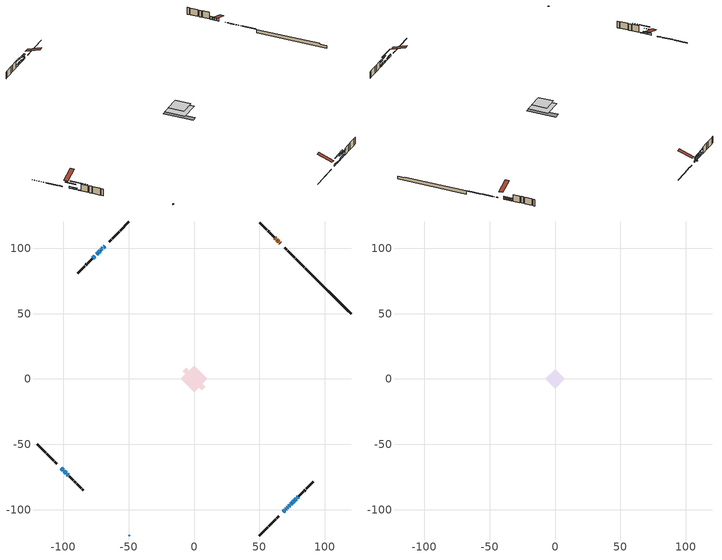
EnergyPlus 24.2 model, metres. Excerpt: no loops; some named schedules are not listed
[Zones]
conditioned space
 floor outside (Floor1 construction): -3.18,0 0,3.18 3.18,0 0,-3.18 z0.51
 floor adiabatic (AdiabaticFloorConstruction): -10.03,0 0,10.03 10.03,0 0,-10.03 z2.95
 floor foundation (Slab1 construction): -8.73,6.08 -6.08,8.73 8.73,-6.08 6.08,-8.73 z-1.85
 wall outside (RimJoist1 construction): 49.75,-120.1 56.43,-113.42 / -120.1,-49.75 -113.42,-56.43 / -49.75,120.1 -56.43,113.42 / 84.53,85.32 77.85,92 z0.51:0.81
 wall outside (RimJoist2 construction): 57.09,-112.76 62.52,-107.33 / -112.76,-57.09 -107.33,-62.52 / -57.09,112.76 -62.52,107.33 / 77.19,92.66 71.76,98.09 z0.51:0.81
 wall outside (RimJoist3 construction): 63.18,-106.67 64.9,-104.95 / -106.67,-63.18 -104.95,-64.9 / -63.18,106.67 -64.9,104.95 / 71.1,98.75 69.38,100.47 z0.51:0.81
 wall outside (AdiabaticWallConstruction 1): 66.11,103.74 65.46,104.39 / 64.81,105.04 64.23,105.62 / 63.57,106.28 63.18,106.67 / 62.53,107.32 61.95,107.89 z0.51:2.54
 wall outside (AdiabaticWallConstruction): -68.17,101.68 -68.6,101.25 / -69.25,100.6 -69.69,100.16 z0.51:1.43; -101.68,-68.17 -100.06,-69.78 z0.51:1.78; -70.34,99.51 -71.15,98.7 / -73.76,96.09 -74.57,95.28 / 68.17,-101.68 69.39,-100.46 z0.51:1.63; -71.81,98.04 -73.1,96.75 / -76,93.85 -77.3,92.55 / 75.29,-94.56 76.59,-93.26 / 77.24,-92.61 78.27,-91.58 z0.51:2.09; 70.04,-99.8 70.71,-99.14 / -99.41,-70.44 -97.79,-72.06 / 78.92,-90.93 79.59,-90.26 z0.51:1.48; 71.36,-98.48 71.76,-98.09 z0.51:1.22; -75.22,94.63 -75.35,94.5 / 74.08,-95.77 74.64,-95.21 z0.51:1.73; 72.42,-97.43 73.42,-96.43 / -97.14,-72.71 -96.13,-73.72 z0.51:0.82
 wall outside (Wall1 construction): 80.24,-89.6 83.51,-86.34 / -95.47,-74.38 -92.21,-77.64 / -77.95,91.9 -81.22,88.63 / 61.3,108.55 58.03,111.82 z0.51:5.39
 wall outside (Wall2 construction): 84.17,-85.68 85.29,-84.56 / -91.55,-78.3 -90.43,-79.42 / -81.87,87.97 -83,86.85 / 57.38,112.47 56.26,113.59 z0.51:5.39
 wall outside (Wall3 construction): 85.94,-83.91 89.59,-80.26 / -89.77,-80.08 -86.13,-83.72 / -83.65,86.2 -87.3,82.55 / 55.6,114.25 51.95,117.9 z0.51:5.39
 wall outside (Wall4 construction): 90.25,-79.6 91.14,-78.71 / -85.47,-84.38 -84.58,-85.27 / -87.95,81.89 -88.85,81 / 51.3,118.55 50.4,119.44 z0.51:5.39
 wall foundation (FoundationWall1 construction): 85.19,84.66,-1.85 85.19,84.66,0.51 116.61,53.24,0.51 116.61,53.24,0 120.1,49.75,0 120.1,49.75,-1.85
 window (WindowConstruction 12): -68.17,101.68 -68.6,101.25 z0.51:1.42
 window (WindowConstruction 4): -101.68,-68.17 -100.07,-69.78 z0.51:1.78
 window (WindowConstruction 15): -69.25,100.59 -69.69,100.16 z0.51:1.42
 window (WindowConstruction 5): -70.34,99.51 -71.15,98.7 z0.51:1.63
 window (WindowConstruction 6): -71.81,98.04 -73.1,96.75 z0.51:2.09
 window (WindowConstruction 7): -73.76,96.09 -74.57,95.28 z0.51:1.63
 window (WindowConstruction 8): 68.17,-101.68 69.39,-100.46 z0.51:1.63
 window (WindowConstruction 9): 70.05,-99.8 70.71,-99.14 z0.51:1.48
 window (WindowConstruction 10): 71.37,-98.48 71.76,-98.09 z0.51:1.22
 window (WindowConstruction 13): -75.22,94.63 -75.35,94.5 z0.51:1.73
 window (WindowConstruction 11): -99.41,-70.44 -97.79,-72.06 z0.51:1.48
 window (WindowConstruction 16): 72.42,-97.43 73.42,-96.43 z0.51:0.81
 window (WindowConstruction 17): -97.13,-72.71 -96.13,-73.72 z0.51:0.81
 window (WindowConstruction 14): 74.08,-95.77 74.64,-95.21 z0.51:1.73
 window (WindowConstruction): -76,93.85 -77.3,92.55 z0.51:2.09
 window (WindowConstruction 1): 75.29,-94.56 76.59,-93.26 z0.51:2.09
 window (WindowConstruction 2): 77.24,-92.61 78.27,-91.58 z0.51:2.09
 window (WindowConstruction 3): 78.92,-90.93 79.59,-90.26 z0.51:1.48
 door (Door): 66.11,103.74 65.46,104.39 z0.51:2.54
 door (Door 1): 64.81,105.04 64.23,105.62 z0.51:2.54
 door (Door 2): 63.57,106.28 63.18,106.67 z0.51:2.54
 door (Door 3): 62.53,107.32 61.95,107.89 z0.51:2.54
 ceiling adiabatic (AdiabaticFloorConstruction): 0,-10.03 10.03,0 0,10.03 -10.03,0 z2.95
 roof outside (AdiabaticRoofConstruction): -49.04,-120.1,5.39 -49.04,-119.43,5.61 -49.75,-119.43,5.61 -49.75,-120.1,5.39
 skylight (SkylightConstruction): -49.04,-120.1,5.39 -49.04,-119.43,5.61 -49.75,-119.43,5.61 -49.75,-120.1,5.39
attic - vented
 floor to conditioned space (Floor2 construction Reversed): -7.61,0 0,7.61 7.61,0 0,-7.61 z5.39
 roof outside (Roof1 construction): 67.51,-102.34,5.39 60.1,-94.93,8.88 58.15,-96.88,8.88 65.56,-104.29,5.39; -102.34,-67.51,5.39 -94.93,-60.1,8.88 -96.88,-58.15,8.88 -104.29,-65.56,5.39; -67.51,102.34,5.39 -60.1,94.93,8.88 -58.15,96.88,8.88 -65.56,104.29,5.39; 66.77,103.08,5.39 59.36,95.67,8.88 61.31,93.72,8.88 68.72,101.13,5.39
shading: -68.89,100.96 -67.88,101.97 -69.1,103.2 -70.11,102.18 z1.84; -98.2,-71.65 -103.55,-66.3 -103.84,-66.59 -98.49,-71.94 z4.42; -71.14,98.71 -67.8,102.05 -68.09,102.34 -71.43,99 z3.48; -73.02,96.83 -68.48,101.37 -68.77,101.66 -73.31,97.12 z4.27; -74.56,95.29 -70.35,99.5 -70.64,99.79 -74.85,95.58 z4.15; -74.71,95.14 -73.62,96.23 -73.91,96.52 -75,95.43 z1.83; 69.53,-100.32 68.02,-101.82 68.32,-102.12 69.82,-100.61 z1.83; 70.85,-99 69.9,-99.95 70.19,-100.24 71.14,-99.29 z1.68; 71.9,-97.95 71.22,-98.62 71.52,-98.92 72.19,-98.24 z1.42; -97.65,-72.2 -99.55,-70.3 -99.84,-70.59 -97.94,-72.49 z1.68; 77.23,-92.62 68.61,-101.24 68.9,-101.53 77.52,-92.91 z6.19; -92.33,-77.52 -100.94,-68.91 -101.23,-69.2 -92.62,-77.81 z6.19; -79.16,90.69 -74.14,95.71 -74.43,96 -79.45,90.98 z4.73; 78.45,-91.4 73.43,-96.42 73.72,-96.71 78.74,-91.69 z4.73; 80.13,-89.72 75.38,-94.47 75.67,-94.76 80.42,-90.01 z4.73; 81.45,-88.4 77.06,-92.79 77.35,-93.08 81.74,-88.69 z4.12
[Building]
Building 1: Terrain=Suburbs
[Site:Location]
Toronto City Centre_ON: Latitude {deg}=43.63; Longitude {deg}=-79.39; Time Zone {hr}=-5; Elevation {m}=77; Keep Site Location Information=Yes
[Site:GroundTemperature:Shallow]
5.01852, 3.26908, 3.12898, 3.95918, 7.29196, 10.6092, 13.4851, 15.3069, 15.4617, 13.9799, 11.1774, 7.9619
[Site:WaterMainsTemperature]
Calculation Method=Schedule; Temperature Schedule=mains temperature schedule
[Material] Roughness=Rough; Thermal Absorptance=0.9
Name | Thickness {m} | Conductivity {W/m-K} | Density {kg/m3} | Specific Heat {J/kg-K} | Solar Absorptance | Visible Absorptance
asphalt or fiberglass shingles | 0.00635 | 0.162714 | 1121.4 | 1465.45 | 0.4 | 0.4
asphalt or fiberglass shingles 1 | 0.00635 | 0.162714 | 1121.4 | 1465.45 | 0.7 | 0.7
ceiling loosefill ins | 0.169333 | 0.0480833 | 16.02 | 1046.75 | 0.7 | 0.7
ceiling stud and cavity | 0.1397 | 0.505323 | 65.682 | 1177.47 | 0.7 | 0.7
concrete 4.0 in. | 0.1016 | 1.803125 | 2242.8 | 837.4 | 0.7 | 0.7
concrete 8.0 in. | 0.2032 | 1.803125 | 2242.8 | 837.4 | 0.7 | 0.7
door material | 0.04445 | 0.053851 | 512.64 | 1214.23 | 0.7 | 0.7
door material 1 | 0.04445 | 0.20624 | 512.64 | 1214.23 | 0.7 | 0.7
exterior vertical ins | 0.0329875 | 0.029427 | 32.04 | 1214.23 | 0.7 | 0.7
floor covering | 0.0127 | 0.0433444 | 54.468 | 1339.84 | 0.6 | 0.6
floor rigid ins; rim joist rigid ins; wall rigid ins | 0.051816 | 0.029427 | 32.04 | 1214.23 | 0.7 | 0.7
floor rigid ins 1; roof rigid ins; wall rigid ins 1 | 0.512978 | 0.029427 | 32.04 | 1214.23 | 0.7 | 0.7
floor stud and cavity | 0.1397 | 0.0981661 | 92.3553 | 1139.71 | 0.7 | 0.7
floor stud and cavity 1 | 0.1397 | 1.75129 | 37.0049 | 1207.88 | 0.7 | 0.7
furniture material conditioned space 1 | 0.1524 | 0.115458 | 640.8 | 1214.23 | 0.6 | 0.6
gypsum board | 0.0127 | 0.160291 | 801 | 837.4 | 0.6 | 0.6
gypsum board 1 | 0.0127 | 0.160291 | 801 | 837.4 | 0.7 | 0.7
osb sheathing 0.5 in. | 0.0127 | 0.115458 | 512.64 | 1214.23 | 0.7 | 0.7
osb sheathing 0.75 in. | 0.01905 | 0.115458 | 512.64 | 1214.23 | 0.7 | 0.7
osb sheathing 2.0 in. | 0.0508 | 0.115458 | 512.64 | 1214.23 | 0.7 | 0.7
rim joist stud and cavity | 0.0508 | 0.035201 | 125.044 | 1163.47 | 0.6 | 0.6
rim joist stud and cavity 1 | 0.0508 | 0.308293 | 125.044 | 1163.47 | 0.6 | 0.6
rim joist stud and cavity 2 | 0.0508 | 0.0318229 | 125.044 | 1163.47 | 0.6 | 0.6
roof stud and cavity | 0.18415 | 1.78685 | 37.0049 | 1207.88 | 0.6 | 0.6
wall stud and cavity | 0.1397 | 0.160281 | 139.0536 | 1170.24 | 0.7 | 0.7
wall stud and cavity 1 | 0.1397 | 0.307522 | 139.0536 | 1170.24 | 0.7 | 0.7
wall stud and cavity 2 | 0.1397 | 0.161917 | 139.0536 | 1170.24 | 0.7 | 0.7
wall stud and cavity 3 | 0.1397 | 0.101586 | 139.0536 | 1170.24 | 0.7 | 0.7
wall stud and cavity 4 | 0.0889 | 0.380278 | 52.3479 | 1209.89 | 0.7 | 0.7
wall stud and cavity 5 | 0.0889 | 0.391764 | 83.0341 | 1211.67 | 0.7 | 0.7
wood siding | 0.0254 | 0.102417 | 544.68 | 1172.36 | 0.4 | 0.4
wood siding 1; wood siding 2; wood siding 3 | 0.0254 | 0.102417 | 544.68 | 1172.36 | 0.7 | 0.7
[WindowMaterial:SimpleGlazingSystem]
Name | U-Factor {W/m2-K} | Solar Heat Gain Coefficient
SkylightMaterial | 2.66318 | 0.5755
WindowMaterial | 2.26893 | 0.55
WindowMaterial 1 | 2.10143 | 0.64
WindowMaterial 10 | 2.95994 | 0.63
WindowMaterial 11 | 3.068959 | 0.31
WindowMaterial 2 | 2.33763 | 0.52
WindowMaterial 3 | 2.921331 | 0.66
WindowMaterial 4 | 2.17127 | 0.62
WindowMaterial 5 | 2.126411 | 0.63
WindowMaterial 6 | 2.52557 | 0.44
WindowMaterial 7 | 3.00026 | 0.54
WindowMaterial 8 | 2.97868 | 0.61
WindowMaterial 9 | 3.09678 | 0.48
[Construction]
AdiabaticFloorConstruction: floor stud and cavity 1, floor rigid ins 1, osb sheathing 0.75 in., floor covering
AdiabaticRoofConstruction: asphalt or fiberglass shingles 1, roof rigid ins, osb sheathing 0.75 in., roof stud and cavity
AdiabaticWallConstruction: wood siding 2, wall rigid ins 1, wall stud and cavity 4, gypsum board
AdiabaticWallConstruction 1: wood siding 3, wall rigid ins 1, wall stud and cavity 4, gypsum board
Door; Door 1; Door 2: door material
Door 3: door material 1
Floor1 construction: floor stud and cavity, floor rigid ins, osb sheathing 0.75 in., floor covering
Floor2 construction Reversed: gypsum board, ceiling stud and cavity, ceiling loosefill ins
FoundationWall1 construction: concrete 8.0 in., gypsum board 1
furniture construction conditioned space 1: furniture material conditioned space 1
PartitionWallConstruction: gypsum board, wall stud and cavity 5, gypsum board
RimJoist1 construction: wood siding 1, rim joist rigid ins, osb sheathing 2.0 in., rim joist stud and cavity
RimJoist2 construction: wood siding 1, rim joist rigid ins, osb sheathing 2.0 in., rim joist stud and cavity 1
RimJoist3 construction: wood siding 1, osb sheathing 2.0 in., rim joist stud and cavity 2
Roof1 construction: asphalt or fiberglass shingles
SkylightConstruction: SkylightMaterial
Slab1 construction: concrete 4.0 in.
Wall1 construction: wood siding, wall rigid ins, osb sheathing 0.5 in., wall stud and cavity, gypsum board
Wall2 construction: wood siding, wall rigid ins, osb sheathing 0.5 in., wall stud and cavity 1, gypsum board
Wall3 construction: wood siding, wall rigid ins, osb sheathing 0.5 in., wall stud and cavity 2, gypsum board
Wall4 construction: wood siding, osb sheathing 0.5 in., wall stud and cavity 3, gypsum board
WindowConstruction; WindowConstruction 1; WindowConstruction 6: WindowMaterial
WindowConstruction 10: WindowMaterial 6
WindowConstruction 11: WindowMaterial 7
WindowConstruction 12; WindowConstruction 15: WindowMaterial 8
WindowConstruction 13: WindowMaterial 9
WindowConstruction 14: WindowMaterial 10
WindowConstruction 16; WindowConstruction 17: WindowMaterial 11
WindowConstruction 2: WindowMaterial 1
WindowConstruction 3; WindowConstruction 9: WindowMaterial 2
WindowConstruction 4: WindowMaterial 3
WindowConstruction 5; WindowConstruction 7: WindowMaterial 4
WindowConstruction 8: WindowMaterial 5
[Zone] Multiplier=1; Part of Total Floor Area=Yes
Name | Volume {m3}
attic - vented | 66.0344
conditioned space | 739.1
[Space]
Name | Zone | Volume {m3}
attic - vented 1 | attic - vented | 66.0344
conditioned space 1 | conditioned space | 739.1
[ZoneInfiltration:EffectiveLeakageArea]
infil attic - vented 1: Zone or Space=attic - vented 1; Schedule=Always On Discrete; Effective Air Leakage Area {cm2}=4872.66; Stack Coefficient=0.000242899; Wind Coefficient=1.05301e-05
[ZoneMixing]
whole house fan mix: Zone or Space=attic - vented; Schedule=Always On Continuous; Design Flow Rate Calculation Method=Flow/Zone; Design Flow Rate {m3/s}=0; Source Zone or Space=conditioned space
[SurfaceProperty:ExposedFoundationPerimeter]
Slab1: Exposed Perimeter Calculation Method=TotalExposedPerimeter; Total Exposed Perimeter {m}=49.377
[InternalMass] Zone or ZoneList=conditioned space; Space or SpaceList=conditioned space 1
Name | Construction | Surface Area {m2}
furniture mass conditioned space 1 | furniture construction conditioned space 1 | 119.936
partition wall mass | PartitionWallConstruction | 299.84
[Lights]
interior lighting: Zone or ZoneList or Space or SpaceList=conditioned space 1; Schedule=interior lighting schedule; Design Level Calculation Method=LightingLevel; Lighting Level {W}=343.2; Return Air Fraction=0; Fraction Radiant=0.6; Fraction Visible=0.2; Fraction Replaceable=1
[People]
occupants: Zone or ZoneList or Space or SpaceList=conditioned space 1; Number of People Schedule=occupants schedule; Number of People Calculation Method=People; Number of People=3; Fraction Radiant=0.314171; Sensible Heat Fraction=0.56303; Activity Level Schedule=occupants activity schedule; Carbon Dioxide Generation Rate {m3/s-W}=0; Enable ASHRAE 55 Comfort Warnings=No; Mean Radiant Temperature Calculation Type=EnclosureAveraged
[ElectricEquipment] Zone or ZoneList or Space or SpaceList=conditioned space 1; Design Level Calculation Method=EquipmentLevel
Name | Schedule | Design Level {W} | Fraction Latent | Fraction Radiant | Fraction Lost
clothes dryer | clothes dryer schedule | 140.772 | 0.015 | 0.081 | 0.85
clothes washer | clothes washer schedule | 32.1985 | 0.03 | 0.162 | 0.7
cooking range | cooking range schedule | 215.147 | 0.08 | 0.432 | 0.2
dishwasher | dishwasher schedule | 66.8632 | 0.3 | 0.18 | 0.4
fridge | fridge schedule | 72.9452 | 0 | 0.6 | 0
mech vent bath fan 0 | mech vent bath fan 0 schedule | 50.2 | 0 | 0 | 1
mech vent bath fan 1 | mech vent bath fan 1 schedule | 50.2 | 0 | 0 | 1
mech vent house fan | mech vent house fan schedule | 0 | 0 | 0 | 1
mech vent house fan cfis | mech vent house fan cfis schedule | 0 | 0 | 0 | 0
mech vent range fan 0 | mech vent range fan 0 schedule | 57 | 0 | 0 | 1
misc plug loads | misc plug loads schedule | 494.7 | 0.045 | 0.513 | 0.1
whole house fan | Always On Discrete | 0 | 0 | 0 | 1
[OtherEquipment] Zone or ZoneList or Space or SpaceList=conditioned space 1; Design Level Calculation Method=EquipmentLevel
Name | Fuel Type | Schedule | Design Level {W} | Fraction Latent | Fraction Radiant | Fraction Lost
clothes dryer 1 | Electricity | clothes dryer schedule | 0 | 0.015 | 0.081 | 0.85
cooking range 1 | Electricity | cooking range schedule | 0 | 0.08 | 0.432 | 0.2
general water use latent | None | general water use schedule | 62.594 | 1 | 0 | 0
general water use sensible | None | general water use schedule | -61.6891 | 0 | 0.6 | 0
mech vent house fan latent load | None | Always On Discrete | 0 | 1 | 0 | 0
mech vent house fan sensible load | None | Always On Discrete | 0 | 0 | 0 | 0
water heater energy adjustment1 | NaturalGas | Always On Discrete | 0.01 | 0 | 0 | 1
[ZoneInfiltration:DesignFlowRate] Zone or ZoneList or Space or SpaceList=conditioned space 1; Schedule=Always On Discrete; Design Flow Rate Calculation Method=Flow/Zone; Design Flow Rate {m3/s}=0
infil flow; natural vent flow; whole house fan flow
[Foundation:Kiva]
Foundation Kiva 1: Initial Indoor Air Temperature {C}=18; Wall Height Above Grade {m}=0.509991; Wall Depth Below Slab {m}=0.2032; Custom Block Material Name 1=exterior vertical ins; Custom Block Depth 1 {m}=2.36001; Custom Block X Position 1 {m}=0.2159; Custom Block Z Position 1 {m}=0
[Foundation:Kiva:Settings]
Soil Conductivity {W/m-K}=0.849921; Soil Density {kg/m3}=1842.3; Soil Specific Heat {J/kg-K}=418.7; Ground Solar Absorptivity=0.9; Ground Thermal Absorptivity=0.9; Ground Surface Roughness {m}=0.03; Far-Field Width {m}=40; Deep-Ground Boundary Condition=ZeroFlux; Deep-Ground Depth {m}=40; Minimum Cell Dimension {m}=0.2; Maximum Cell Growth Coefficient=3; Simulation Timestep=Timestep
[Exterior:Lights]
exterior lighting: Schedule=exterior lighting schedule; Design Level {W}=75.6
[Schedule:Constant]
Name | Hourly Value
Always On Continuous; mech vent house fan schedule; mech vent house fan cfis schedule; Always On Discrete | 1
occupants activity schedule | 117.228
fridge schedule | 0
[Schedule:Week:Daily]
interior lighting schedule Week Rule - Jan1-Jan27: interior lighting schedule day, interior lighting schedule day, interior lighting schedule day, interior lighting schedule day, interior lighting schedule day, interior lighting schedule day, interior lighting schedule day, interior lighting schedule default day, interior lighting schedule default day, interior lighting schedule default day, interior lighting schedule default day, interior lighting schedule default day
interior lighting schedule Week Rule - Jan28-Feb3: interior lighting schedule day, interior lighting schedule day, interior lighting schedule day, interior lighting schedule day, interior lighting schedule day 1, interior lighting schedule day 1, interior lighting schedule day 1, interior lighting schedule default day, interior lighting schedule default day, interior lighting schedule default day, interior lighting schedule default day, interior lighting schedule default day
interior lighting schedule Week Rule - Feb4-Feb24: interior lighting schedule day 1, interior lighting schedule day 1, interior lighting schedule day 1, interior lighting schedule day 1, interior lighting schedule day 1, interior lighting schedule day 1, interior lighting schedule day 1, interior lighting schedule default day, interior lighting schedule default day, interior lighting schedule default day, interior lighting schedule default day, interior lighting schedule default day
interior lighting schedule Week Rule - Feb25-Mar3: interior lighting schedule day 1, interior lighting schedule day 1, interior lighting schedule day 1, interior lighting schedule day 1, interior lighting schedule day 2, interior lighting schedule day 2, interior lighting schedule day 2, interior lighting schedule default day, interior lighting schedule default day, interior lighting schedule default day, interior lighting schedule default day, interior lighting schedule default day
interior lighting schedule Week Rule - Mar4-Mar31: interior lighting schedule day 2, interior lighting schedule day 2, interior lighting schedule day 2, interior lighting schedule day 2, interior lighting schedule day 2, interior lighting schedule day 2, interior lighting schedule day 2, interior lighting schedule default day, interior lighting schedule default day, interior lighting schedule default day, interior lighting schedule default day, interior lighting schedule default day
interior lighting schedule Week Rule - Apr1-Apr28: interior lighting schedule day 3, interior lighting schedule day 3, interior lighting schedule day 3, interior lighting schedule day 3, interior lighting schedule day 3, interior lighting schedule day 3, interior lighting schedule day 3, interior lighting schedule default day, interior lighting schedule default day, interior lighting schedule default day, interior lighting schedule default day, interior lighting schedule default day
interior lighting schedule Week Rule - Apr29-May5: interior lighting schedule day 3, interior lighting schedule day 3, interior lighting schedule day 4, interior lighting schedule day 4, interior lighting schedule day 4, interior lighting schedule day 4, interior lighting schedule day 4, interior lighting schedule default day, interior lighting schedule default day, interior lighting schedule default day, interior lighting schedule default day, interior lighting schedule default day
interior lighting schedule Week Rule - May6-May26: interior lighting schedule day 4, interior lighting schedule day 4, interior lighting schedule day 4, interior lighting schedule day 4, interior lighting schedule day 4, interior lighting schedule day 4, interior lighting schedule day 4, interior lighting schedule default day, interior lighting schedule default day, interior lighting schedule default day, interior lighting schedule default day, interior lighting schedule default day
interior lighting schedule Week Rule - May27-Jun2: interior lighting schedule day 4, interior lighting schedule day 4, interior lighting schedule day 4, interior lighting schedule day 4, interior lighting schedule day 4, interior lighting schedule day 5, interior lighting schedule day 5, interior lighting schedule default day, interior lighting schedule default day, interior lighting schedule default day, interior lighting schedule default day, interior lighting schedule default day
interior lighting schedule Week Rule - Jun3-Jun30: interior lighting schedule day 5, interior lighting schedule day 5, interior lighting schedule day 5, interior lighting schedule day 5, interior lighting schedule day 5, interior lighting schedule day 5, interior lighting schedule day 5, interior lighting schedule default day, interior lighting schedule default day, interior lighting schedule default day, interior lighting schedule default day, interior lighting schedule default day
interior lighting schedule Week Rule - Jul1-Jul28: interior lighting schedule day 6, interior lighting schedule day 6, interior lighting schedule day 6, interior lighting schedule day 6, interior lighting schedule day 6, interior lighting schedule day 6, interior lighting schedule day 6, interior lighting schedule default day, interior lighting schedule default day, interior lighting schedule default day, interior lighting schedule default day, interior lighting schedule default day
interior lighting schedule Week Rule - Jul29-Aug4: interior lighting schedule day 6, interior lighting schedule day 6, interior lighting schedule day 6, interior lighting schedule day 7, interior lighting schedule day 7, interior lighting schedule day 7, interior lighting schedule day 7, interior lighting schedule default day, interior lighting schedule default day, interior lighting schedule default day, interior lighting schedule default day, interior lighting schedule default day
interior lighting schedule Week Rule - Aug5-Aug25: interior lighting schedule day 7, interior lighting schedule day 7, interior lighting schedule day 7, interior lighting schedule day 7, interior lighting schedule day 7, interior lighting schedule day 7, interior lighting schedule day 7, interior lighting schedule default day, interior lighting schedule default day, interior lighting schedule default day, interior lighting schedule default day, interior lighting schedule default day
interior lighting schedule Week Rule - Aug26-Sep1: interior lighting schedule day 7, interior lighting schedule day 7, interior lighting schedule day 7, interior lighting schedule day 7, interior lighting schedule day 7, interior lighting schedule day 7, interior lighting schedule day 8, interior lighting schedule default day, interior lighting schedule default day, interior lighting schedule default day, interior lighting schedule default day, interior lighting schedule default day
interior lighting schedule Week Rule - Sep2-Sep29: interior lighting schedule day 8, interior lighting schedule day 8, interior lighting schedule day 8, interior lighting schedule day 8, interior lighting schedule day 8, interior lighting schedule day 8, interior lighting schedule day 8, interior lighting schedule default day, interior lighting schedule default day, interior lighting schedule default day, interior lighting schedule default day, interior lighting schedule default day
interior lighting schedule Week Rule - Sep30-Oct6: interior lighting schedule day 8, interior lighting schedule day 9, interior lighting schedule day 9, interior lighting schedule day 9, interior lighting schedule day 9, interior lighting schedule day 9, interior lighting schedule day 9, interior lighting schedule default day, interior lighting schedule default day, interior lighting schedule default day, interior lighting schedule default day, interior lighting schedule default day
interior lighting schedule Week Rule - Oct7-Oct27: interior lighting schedule day 9, interior lighting schedule day 9, interior lighting schedule day 9, interior lighting schedule day 9, interior lighting schedule day 9, interior lighting schedule day 9, interior lighting schedule day 9, interior lighting schedule default day, interior lighting schedule default day, interior lighting schedule default day, interior lighting schedule default day, interior lighting schedule default day
interior lighting schedule Week Rule - Oct28-Nov3: interior lighting schedule day 9, interior lighting schedule day 9, interior lighting schedule day 9, interior lighting schedule day 9, interior lighting schedule day 10, interior lighting schedule day 10, interior lighting schedule day 10, interior lighting schedule default day, interior lighting schedule default day, interior lighting schedule default day, interior lighting schedule default day, interior lighting schedule default day
interior lighting schedule Week Rule - Nov4-Nov24: interior lighting schedule day 10, interior lighting schedule day 10, interior lighting schedule day 10, interior lighting schedule day 10, interior lighting schedule day 10, interior lighting schedule day 10, interior lighting schedule day 10, interior lighting schedule default day, interior lighting schedule default day, interior lighting schedule default day, interior lighting schedule default day, interior lighting schedule default day
interior lighting schedule Week Rule - Nov25-Dec1: interior lighting schedule day 10, interior lighting schedule day 10, interior lighting schedule day 10, interior lighting schedule day 10, interior lighting schedule day 10, interior lighting schedule day 10, interior lighting schedule day 11, interior lighting schedule default day, interior lighting schedule default day, interior lighting schedule default day, interior lighting schedule default day, interior lighting schedule default day
interior lighting schedule Week Rule - Dec2-Dec31: interior lighting schedule day 11, interior lighting schedule day 11, interior lighting schedule day 11, interior lighting schedule day 11, interior lighting schedule day 11, interior lighting schedule day 11, interior lighting schedule day 11, interior lighting schedule default day, interior lighting schedule default day, interior lighting schedule default day, interior lighting schedule default day, interior lighting schedule default day
occupants schedule Week Rule - Jan1-Dec31: occupants schedule day, occupants schedule day, occupants schedule day, occupants schedule day, occupants schedule day, occupants schedule day, occupants schedule day, occupants schedule default day, occupants schedule default day, occupants schedule default day, occupants schedule default day, occupants schedule default day
clothes dryer schedule Week Rule - Jan1-Dec31: clothes dryer schedule day, clothes dryer schedule day, clothes dryer schedule day, clothes dryer schedule day, clothes dryer schedule day, clothes dryer schedule day, clothes dryer schedule day, clothes dryer schedule default day, clothes dryer schedule default day, clothes dryer schedule default day, clothes dryer schedule default day, clothes dryer schedule default day
clothes washer schedule Week Rule - Jan1-Dec31: clothes washer schedule day, clothes washer schedule day, clothes washer schedule day, clothes washer schedule day, clothes washer schedule day, clothes washer schedule day, clothes washer schedule day, clothes washer schedule default day, clothes washer schedule default day, clothes washer schedule default day, clothes washer schedule default day, clothes washer schedule default day
cooking range schedule Week Rule - Jan1-Dec31: cooking range schedule day, cooking range schedule day, cooking range schedule day, cooking range schedule day, cooking range schedule day, cooking range schedule day, cooking range schedule day, cooking range schedule default day, cooking range schedule default day, cooking range schedule default day, cooking range schedule default day, cooking range schedule default day
dishwasher schedule Week Rule - Jan1-Dec31: dishwasher schedule day, dishwasher schedule day, dishwasher schedule day, dishwasher schedule day, dishwasher schedule day, dishwasher schedule day, dishwasher schedule day, dishwasher schedule default day, dishwasher schedule default day, dishwasher schedule default day, dishwasher schedule default day, dishwasher schedule default day
mech vent bath fan 0 schedule Week Rule - Jan1-Dec31: mech vent bath fan 0 schedule day, mech vent bath fan 0 schedule day, mech vent bath fan 0 schedule day, mech vent bath fan 0 schedule day, mech vent bath fan 0 schedule day, mech vent bath fan 0 schedule day, mech vent bath fan 0 schedule day, mech vent bath fan 0 schedule default day, mech vent bath fan 0 schedule default day, mech vent bath fan 0 schedule default day, mech vent bath fan 0 schedule default day, mech vent bath fan 0 schedule default day
mech vent bath fan 1 schedule Week Rule - Jan1-Dec31: mech vent bath fan 1 schedule day, mech vent bath fan 1 schedule day, mech vent bath fan 1 schedule day, mech vent bath fan 1 schedule day, mech vent bath fan 1 schedule day, mech vent bath fan 1 schedule day, mech vent bath fan 1 schedule day, mech vent bath fan 1 schedule default day, mech vent bath fan 1 schedule default day, mech vent bath fan 1 schedule default day, mech vent bath fan 1 schedule default day, mech vent bath fan 1 schedule default day
mech vent range fan 0 schedule Week Rule - Jan1-Dec31: mech vent range fan 0 schedule day, mech vent range fan 0 schedule day, mech vent range fan 0 schedule day, mech vent range fan 0 schedule day, mech vent range fan 0 schedule day, mech vent range fan 0 schedule day, mech vent range fan 0 schedule day, mech vent range fan 0 schedule default day, mech vent range fan 0 schedule default day, mech vent range fan 0 schedule default day, mech vent range fan 0 schedule default day, mech vent range fan 0 schedule default day
misc plug loads schedule Week Rule - Jan1-Dec31: misc plug loads schedule day, misc plug loads schedule day, misc plug loads schedule day, misc plug loads schedule day, misc plug loads schedule day, misc plug loads schedule day, misc plug loads schedule day, misc plug loads schedule default day, misc plug loads schedule default day, misc plug loads schedule default day, misc plug loads schedule default day, misc plug loads schedule default day
general water use schedule Week Rule - Jan1-Dec31: general water use schedule day, general water use schedule day, general water use schedule day, general water use schedule day, general water use schedule day, general water use schedule day, general water use schedule day, general water use schedule default day, general water use schedule default day, general water use schedule default day, general water use schedule default day, general water use schedule default day
exterior lighting schedule Week Rule - Jan1-Jan27: exterior lighting schedule day, exterior lighting schedule day, exterior lighting schedule day, exterior lighting schedule day, exterior lighting schedule day, exterior lighting schedule day, exterior lighting schedule day, exterior lighting schedule default day, exterior lighting schedule default day, exterior lighting schedule default day, exterior lighting schedule default day, exterior lighting schedule default day
exterior lighting schedule Week Rule - Jan28-Feb3: exterior lighting schedule day, exterior lighting schedule day, exterior lighting schedule day, exterior lighting schedule day, exterior lighting schedule day 1, exterior lighting schedule day 1, exterior lighting schedule day 1, exterior lighting schedule default day, exterior lighting schedule default day, exterior lighting schedule default day, exterior lighting schedule default day, exterior lighting schedule default day
exterior lighting schedule Week Rule - Feb4-Feb24: exterior lighting schedule day 1, exterior lighting schedule day 1, exterior lighting schedule day 1, exterior lighting schedule day 1, exterior lighting schedule day 1, exterior lighting schedule day 1, exterior lighting schedule day 1, exterior lighting schedule default day, exterior lighting schedule default day, exterior lighting schedule default day, exterior lighting schedule default day, exterior lighting schedule default day
exterior lighting schedule Week Rule - Feb25-Mar3: exterior lighting schedule day 1, exterior lighting schedule day 1, exterior lighting schedule day 1, exterior lighting schedule day 1, exterior lighting schedule day 2, exterior lighting schedule day 2, exterior lighting schedule day 2, exterior lighting schedule default day, exterior lighting schedule default day, exterior lighting schedule default day, exterior lighting schedule default day, exterior lighting schedule default day
exterior lighting schedule Week Rule - Mar4-Mar31: exterior lighting schedule day 2, exterior lighting schedule day 2, exterior lighting schedule day 2, exterior lighting schedule day 2, exterior lighting schedule day 2, exterior lighting schedule day 2, exterior lighting schedule day 2, exterior lighting schedule default day, exterior lighting schedule default day, exterior lighting schedule default day, exterior lighting schedule default day, exterior lighting schedule default day
exterior lighting schedule Week Rule - Apr1-Apr28: exterior lighting schedule day 3, exterior lighting schedule day 3, exterior lighting schedule day 3, exterior lighting schedule day 3, exterior lighting schedule day 3, exterior lighting schedule day 3, exterior lighting schedule day 3, exterior lighting schedule default day, exterior lighting schedule default day, exterior lighting schedule default day, exterior lighting schedule default day, exterior lighting schedule default day
[Schedule:Year]
interior lighting schedule: interior lighting schedule Week Rule - Jan1-Jan27, 1, 1, 1, 27, interior lighting schedule Week Rule - Jan28-Feb3, 1, 28, 2, 3, interior lighting schedule Week Rule - Feb4-Feb24, 2, 4, 2, 24, interior lighting schedule Week Rule - Feb25-Mar3, 2, 25, 3, 3, interior lighting schedule Week Rule - Mar4-Mar31, 3, 4, 3, 31, interior lighting schedule Week Rule - Apr1-Apr28, 4, 1, 4, 28, interior lighting schedule Week Rule - Apr29-May5, 4, 29, 5, 5, interior lighting schedule Week Rule - May6-May26, 5, 6, 5, 26, interior lighting schedule Week Rule - May27-Jun2, 5, 27, 6, 2, interior lighting schedule Week Rule - Jun3-Jun30, 6, 3, 6, 30, interior lighting schedule Week Rule - Jul1-Jul28, 7, 1, 7, 28, interior lighting schedule Week Rule - Jul29-Aug4, 7, 29, 8, 4, interior lighting schedule Week Rule - Aug5-Aug25, 8, 5, 8, 25, interior lighting schedule Week Rule - Aug26-Sep1, 8, 26, 9, 1, interior lighting schedule Week Rule - Sep2-Sep29, 9, 2, 9, 29, interior lighting schedule Week Rule - Sep30-Oct6, 9, 30, 10, 6, interior lighting schedule Week Rule - Oct7-Oct27, 10, 7, 10, 27, interior lighting schedule Week Rule - Oct28-Nov3, 10, 28, 11, 3, interior lighting schedule Week Rule - Nov4-Nov24, 11, 4, 11, 24, interior lighting schedule Week Rule - Nov25-Dec1, 11, 25, 12, 1, interior lighting schedule Week Rule - Dec2-Dec31, 12, 2, 12, 31
occupants schedule: occupants schedule Week Rule - Jan1-Dec31, 1, 1, 12, 31
clothes dryer schedule: clothes dryer schedule Week Rule - Jan1-Dec31, 1, 1, 12, 31
clothes washer schedule: clothes washer schedule Week Rule - Jan1-Dec31, 1, 1, 12, 31
cooking range schedule: cooking range schedule Week Rule - Jan1-Dec31, 1, 1, 12, 31
dishwasher schedule: dishwasher schedule Week Rule - Jan1-Dec31, 1, 1, 12, 31
mech vent bath fan 0 schedule: mech vent bath fan 0 schedule Week Rule - Jan1-Dec31, 1, 1, 12, 31
mech vent bath fan 1 schedule: mech vent bath fan 1 schedule Week Rule - Jan1-Dec31, 1, 1, 12, 31
mech vent range fan 0 schedule: mech vent range fan 0 schedule Week Rule - Jan1-Dec31, 1, 1, 12, 31
misc plug loads schedule: misc plug loads schedule Week Rule - Jan1-Dec31, 1, 1, 12, 31
general water use schedule: general water use schedule Week Rule - Jan1-Dec31, 1, 1, 12, 31
exterior lighting schedule: exterior lighting schedule Week Rule - Jan1-Jan27, 1, 1, 1, 27, exterior lighting schedule Week Rule - Jan28-Feb3, 1, 28, 2, 3, exterior lighting schedule Week Rule - Feb4-Feb24, 2, 4, 2, 24, exterior lighting schedule Week Rule - Feb25-Mar3, 2, 25, 3, 3, exterior lighting schedule Week Rule - Mar4-Mar31, 3, 4, 3, 31, exterior lighting schedule Week Rule - Apr1-Apr28, 4, 1, 4, 28, exterior lighting schedule Week Rule - Apr29-May5, 4, 29, 5, 5, exterior lighting schedule Week Rule - May6-May26, 5, 6, 5, 26, exterior lighting schedule Week Rule - May27-Jun2, 5, 27, 6, 2, exterior lighting schedule Week Rule - Jun3-Jun30, 6, 3, 6, 30, exterior lighting schedule Week Rule - Jul1-Jul28, 7, 1, 7, 28, exterior lighting schedule Week Rule - Jul29-Aug4, 7, 29, 8, 4, exterior lighting schedule Week Rule - Aug5-Aug25, 8, 5, 8, 25, exterior lighting schedule Week Rule - Aug26-Sep1, 8, 26, 9, 1, exterior lighting schedule Week Rule - Sep2-Sep29, 9, 2, 9, 29, exterior lighting schedule Week Rule - Sep30-Oct6, 9, 30, 10, 6, exterior lighting schedule Week Rule - Oct7-Oct27, 10, 7, 10, 27, exterior lighting schedule Week Rule - Oct28-Nov3, 10, 28, 11, 3, exterior lighting schedule Week Rule - Nov4-Nov24, 11, 4, 11, 24, exterior lighting schedule Week Rule - Nov25-Dec1, 11, 25, 12, 1, exterior lighting schedule Week Rule - Dec2-Dec31, 12, 2, 12, 31
[Schedule:Compact]
mains temperature schedule: Through: 01/01, For: AllDays, Until: 24:00, 8.80333, Through: 01/02, For: AllDays, Until: 24:00, 8.74333, Through: 01/03, For: AllDays, Until: 24:00, 8.68389, Through: 01/04, For: AllDays, Until: 24:00, 8.62611, Through: 01/05, For: AllDays, Until: 24:00, 8.56944, Through: 01/06, For: AllDays, Until: 24:00, 8.51389, Through: 01/07, For: AllDays, Until: 24:00, 8.45944, Through: 01/08, For: AllDays, Until: 24:00, 8.40611, Through: 01/09, For: AllDays, Until: 24:00, 8.35389, Through: 01/10, For: AllDays, Until: 24:00, 8.30278, Through: 01/11, For: AllDays, Until: 24:00, 8.25333, Through: 01/12, For: AllDays, Until: 24:00, 8.205, Through: 01/13, For: AllDays, Until: 24:00, 8.15778, Through: 01/14, For: AllDays, Until: 24:00, 8.11222, Through: 01/15, For: AllDays, Until: 24:00, 8.06778, Through: 01/16, For: AllDays, Until: 24:00, 8.02444, Through: 01/17, For: AllDays, Until: 24:00, 7.98222, Through: 01/18, For: AllDays, Until: 24:00, 7.94167, Through: 01/19, For: AllDays, Until: 24:00, 7.90222, Through: 01/20, For: AllDays, Until: 24:00, 7.86444, Through: 01/21, For: AllDays, Until: 24:00, 7.82778, Through: 01/22, For: AllDays, Until: 24:00, 7.79278, Through: 01/23, For: AllDays, Until: 24:00, 7.75889, Through: 01/24, For: AllDays, Until: 24:00, 7.72667, Through: 01/25, For: AllDays, Until: 24:00, 7.69556, Through: 01/26, For: AllDays, Until: 24:00, 7.66611, Through: 01/27, For: AllDays, Until: 24:00, 7.63778, Through: 01/28, For: AllDays, Until: 24:00, 7.61111, Through: 01/29, For: AllDays, Until: 24:00, 7.58556, Through: 01/30, For: AllDays, Until: 24:00, 7.56167, Through: 01/31, For: AllDays, Until: 24:00, 7.53944, Through: 02/01, For: AllDays, Until: 24:00, 7.51833, Through: 02/02, For: AllDays, Until: 24:00, 7.49889, Through: 02/03, For: AllDays, Until: 24:00, 7.48111, Through: 02/04, For: AllDays, Until: 24:00, 7.46444, Through: 02/05, For: AllDays, Until: 24:00, 7.44944, Through: 02/06, For: AllDays, Until: 24:00, 7.43556, Through: 02/07, For: AllDays, Until: 24:00, 7.42333, Through: 02/08, For: AllDays, Until: 24:00, 7.41278, Through: 02/09, For: AllDays, Until: 24:00, 7.40389, Through: 02/10, For: AllDays, Until: 24:00, 7.39611, Through: 02/11, For: AllDays, Until: 24:00, 7.39, Through: 02/12, For: AllDays, Until: 24:00, 7.38556, Through: 02/13, For: AllDays, Until: 24:00, 7.38222, Through: 02/14, For: AllDays, Until: 24:00, 7.38056, Through: 02/15, For: AllDays, Until: 24:00, 7.38056, Through: 02/16, For: AllDays, Until: 24:00, 7.38222, Through: 02/17, For: AllDays, Until: 24:00, 7.385, Through: 02/18, For: AllDays, Until: 24:00, 7.38944, Through: 02/19, For: AllDays, Until: 24:00, 7.395, Through: 02/20, For: AllDays, Until: 24:00, 7.40278, Through: 02/21, For: AllDays, Until: 24:00, 7.41167, Through: 02/22, For: AllDays, Until: 24:00, 7.42222, Through: 02/23, For: AllDays, Until: 24:00, 7.43389, Through: 02/24, For: AllDays, Until: 24:00, 7.44722, Through: 02/25, For: AllDays, Until: 24:00, 7.46222, Through: 02/26, For: AllDays, Until: 24:00, 7.47833, Through: 02/27, For: AllDays, Until: 24:00, 7.49611, Through: 02/28, For: AllDays, Until: 24:00, 7.51556, Through: 03/01, For: AllDays, Until: 24:00, 7.53667, Through: 03/02, For: AllDays, Until: 24:00, 7.55889, Through: 03/03, For: AllDays, Until: 24:00, 7.58222, Through: 03/04, For: AllDays, Until: 24:00, 7.60722, Through: 03/05, For: AllDays, Until: 24:00, 7.63389, Through: 03/06, For: AllDays, Until: 24:00, 7.66222, Through: 03/07, For: AllDays, Until: 24:00, 7.69111, Through: 03/08, For: AllDays, Until: 24:00, 7.72222, Through: 03/09, For: AllDays, Until: 24:00, 7.75444, Through: 03/10, For: AllDays, Until: 24:00, 7.78778, Through: 03/11, For: AllDays, Until: 24:00, 7.82278, Through: 03/12, For: AllDays, Until: 24:00, 7.85944, Through: 03/13, For: AllDays, Until: 24:00, 7.89722, Through: 03/14, For: AllDays, Until: 24:00, 7.93611, Through: 03/15, For: AllDays, Until: 24:00, 7.97667, Through: 03/16, For: AllDays, Until: 24:00, 8.01833, Through: 03/17, For: AllDays, Until: 24:00, 8.06167, Through: 03/18, For: AllDays, Until: 24:00, 8.10611, Through: 03/19, For: AllDays, Until: 24:00, 8.15167, Through: 03/20, For: AllDays, Until: 24:00, 8.19833, Through: 03/21, For: AllDays, Until: 24:00, 8.24667, Through: 03/22, For: AllDays, Until: 24:00, 8.29611, Through: 03/23, For: AllDays, Until: 24:00, 8.34667, Through: 03/24, For: AllDays, Until: 24:00, 8.39889, Through: 03/25, For: AllDays, Until: 24:00, 8.45167, Through: 03/26, For: AllDays, Until: 24:00, 8.50611, Through: 03/27, For: AllDays, Until: 24:00, 8.56167, Through: 03/28, For: AllDays, Until: 24:00, 8.61833, Through: 03/29, For: AllDays, Until: 24:00, 8.67611, Through: 03/30, For: AllDays, Until: 24:00, 8.735, Through: 03/31, For: AllDays, Until: 24:00, 8.795, Through: 04/01, For: AllDays, Until: 24:00, 8.85611, Through: 04/02, For: AllDays, Until: 24:00, 8.91833, Through: 04/03, For: AllDays, Until: 24:00, 8.98167, Through: 04/04, For: AllDays, Until: 24:00, 9.04556, Through: 04/05, For: AllDays, Until: 24:00, 9.11111, Through: 04/06, For: AllDays, Until: 24:00, 9.17722, Through: 04/07, For: AllDays, Until: 24:00, 9.24444, Through: 04/08, For: AllDays, Until: 24:00, 9.31222, Through: 04/09, For: AllDays, Until: 24:00, 9.38167, Through: 04/10, For: AllDays, Until: 24:00, 9.45167, Through: 04/11, For: AllDays, Until: 24:00, 9.52222, Through: 04/12, For: AllDays, Until: 24:00, 9.59444, Through: 04/13, For: AllDays, Until: 24:00, 9.66667, Through: 04/14, For: AllDays, Until: 24:00, 9.74, Through: 04/15, For: AllDays, Until: 24:00, 9.81444, Through: 04/16, For: AllDays, Until: 24:00, 9.88944, Through: 04/17, For: AllDays, Until: 24:00, 9.96556, Through: 04/18, For: AllDays, Until: 24:00, 10.0417, Through: 04/19, For: AllDays, Until: 24:00, 10.1189, Through: 04/20, For: AllDays, Until: 24:00, 10.1972, Through: 04/21, For: AllDays, Until: 24:00, 10.2756, Through: 04/22, For: AllDays, Until: 24:00, 10.355, Through: 04/23, For: AllDays, Until: 24:00, 10.435, Through: 04/24, For: AllDays, Until: 24:00, 10.515, Through: 04/25, For: AllDays, Until: 24:00, 10.5961, Through: 04/26, For: AllDays, Until: 24:00, 10.6778, Through: 04/27, For: AllDays, Until: 24:00, 10.76, Through: 04/28, For: AllDays, Until: 24:00, 10.8428, Through: 04/29, For: AllDays, Until: 24:00, 10.9261, Through: 04/30, For: AllDays, Until: 24:00, 11.0094, Through: 05/01, For: AllDays, Until: 24:00, 11.0933, Through: 05/02, For: AllDays, Until: 24:00, 11.1778, Through: 05/03, For: AllDays, Until: 24:00, 11.2628, Through: 05/04, For: AllDays, Until: 24:00, 11.3478, Through: 05/05, For: AllDays, Until: 24:00, 11.4333, Through: 05/06, For: AllDays, Until: 24:00, 11.5189, Through: 05/07, For: AllDays, Until: 24:00, 11.605, Through: 05/08, For: AllDays, Until: 24:00, 11.6917, Through: 05/09, For: AllDays, Until: 24:00, 11.7778, Through: 05/10, For: AllDays, Until: 24:00, 11.865, Through: 05/11, For: AllDays, Until: 24:00, 11.9517, Through: 05/12, For: AllDays, Until: 24:00, 12.0389, Through: 05/13, For: AllDays, Until: 24:00, 12.1261, Through: 05/14, For: AllDays, Until: 24:00, 12.2133, Through: 05/15, For: AllDays, Until: 24:00, 12.3006, Through: 05/16, For: AllDays, Until: 24:00, 12.3883, Through: 05/17, For: AllDays, Until: 24:00, 12.4756, Through: 05/18, For: AllDays, Until: 24:00, 12.5628, Through: 05/19, For: AllDays, Until: 24:00, 12.6506, Through: 05/20, For: AllDays, Until: 24:00, 12.7378, Through: 05/21, For: AllDays, Until: 24:00, 12.825, Through: 05/22, For: AllDays, Until: 24:00, 12.9122, Through: 05/23, For: AllDays, Until: 24:00, 12.9994, Through: 05/24, For: AllDays, Until: 24:00, 13.0861, Through: 05/25, For: AllDays, Until: 24:00, 13.1728, Through: 05/26, For: AllDays, Until: 24:00, 13.2594, Through: 05/27, For: AllDays, Until: 24:00, 13.3456, Through: 05/28, For: AllDays, Until: 24:00, 13.4317, Through: 05/29, For: AllDays, Until: 24:00, 13.5172, Through: 05/30, For: AllDays, Until: 24:00, 13.6028, Through: 05/31, For: AllDays, Until: 24:00, 13.6878, Through: 06/01, For: AllDays, Until: 24:00, 13.7722, Through: 06/02, For: AllDays, Until: 24:00, 13.8567, Through: 06/03, For: AllDays, Until: 24:00, 13.9406, Through: 06/04, For: AllDays, Until: 24:00, 14.0239, Through: 06/05, For: AllDays, Until: 24:00, 14.1067, Through: 06/06, For: AllDays, Until: 24:00, 14.1894, Through: 06/07, For: AllDays, Until: 24:00, 14.2711, Through: 06/08, For: AllDays, Until: 24:00, 14.3528, Through: 06/09, For: AllDays, Until: 24:00, 14.4339, Through: 06/10, For: AllDays, Until: 24:00, 14.5139, Through: 06/11, For: AllDays, Until: 24:00, 14.5939, Through: 06/12, For: AllDays, Until: 24:00, 14.6728, Through: 06/13, For: AllDays, Until: 24:00, 14.7511, Through: 06/14, For: AllDays, Until: 24:00, 14.8289, Through: 06/15, For: AllDays, Until: 24:00, 14.9061, Through: 06/16, For: AllDays, Until: 24:00, 14.9822, Through: 06/17, For: AllDays, Until: 24:00, 15.0578, Through: 06/18, For: AllDays, Until: 24:00, 15.1328, Through: 06/19, For: AllDays, Until: 24:00, 15.2067, Through: 06/20, For: AllDays, Until: 24:00, 15.28, Through: 06/21, For: AllDays, Until: 24:00, 15.3522, Through: 06/22, For: AllDays, Until: 24:00, 15.4239, Through: 06/23, For: AllDays, Until: 24:00, 15.4944, Through: 06/24, For: AllDays, Until: 24:00, 15.5639, Through: 06/25, For: AllDays, Until: 24:00, 15.6328, Through: 06/26, For: AllDays, Until: 24:00, 15.7006, Through: 06/27, For: AllDays, Until: 24:00, 15.7678, Through: 06/28, For: AllDays, Until: 24:00, 15.8333, Through: 06/29, For: AllDays, Until: 24:00, 15.8983, Through: 06/30, For: AllDays, Until: 24:00, 15.9622, Through: 07/01, For: AllDays, Until: 24:00, 16.025, Through: 07/02, For: AllDays, Until: 24:00, 16.0872, Through: 07/03, For: AllDays, Until: 24:00, 16.1478, Through: 07/04, For: AllDays, Until: 24:00, 16.2072, Through: 07/05, For: AllDays, Until: 24:00, 16.2661, Through: 07/06, For: AllDays, Until: 24:00, 16.3233, Through: 07/07, For: AllDays, Until: 24:00, 16.3794, Through: 07/08, For: AllDays, Until: 24:00, 16.435, Through: 07/09, For: AllDays, Until: 24:00, 16.4889, Through: 07/10, For: AllDays, Until: 24:00, 16.5417, Through: 07/11, For: AllDays, Until: 24:00, 16.5928, Through: 07/12, For: AllDays, Until: 24:00, 16.6433, Through: 07/13, For: AllDays, Until: 24:00, 16.6922, Through: 07/14, For: AllDays, Until: 24:00, 16.74, Through: 07/15, For: AllDays, Until: 24:00, 16.7867, Through: 07/16, For: AllDays, Until: 24:00, 16.8322, Through: 07/17, For: AllDays, Until: 24:00, 16.8761, Through: 07/18, For: AllDays, Until: 24:00, 16.9189, Through: 07/19, For: AllDays, Until: 24:00, 16.96, Through: 07/20, For: AllDays, Until: 24:00, 17, Through: 07/21, For: AllDays, Until: 24:00, 17.0389, Through: 07/22, For: AllDays, Until: 24:00, 17.0761, Through: 07/23, For: AllDays, Until: 24:00, 17.1122, Through: 07/24, For: AllDays, Until: 24:00, 17.1467, Through: 07/25, For: AllDays, Until: 24:00, 17.18, Through: 07/26, For: AllDays, Until: 24:00, 17.2117, Through: 07/27, For: AllDays, Until: 24:00, 17.2422, Through: 07/28, For: AllDays, Until: 24:00, 17.2711, Through: 07/29, For: AllDays, Until: 24:00, 17.2983, Through: 07/30, For: AllDays, Until: 24:00, 17.3244, Through: 07/31, For: AllDays, Until: 24:00, 17.3494, Through: 08/01, For: AllDays, Until: 24:00, 17.3728, Through: 08/02, For: AllDays, Until: 24:00, 17.3944, Through: 08/03, For: AllDays, Until: 24:00, 17.4144, Through: 08/04, For: AllDays, Until: 24:00, 17.4333, Through: 08/05, For: AllDays, Until: 24:00, 17.4506, Through: 08/06, For: AllDays, Until: 24:00, 17.4667, Through: 08/07, For: AllDays, Until: 24:00, 17.4811, Through: 08/08, For: AllDays, Until: 24:00, 17.4939, Through: 08/09, For: AllDays, Until: 24:00, 17.5056, Through: 08/10, For: AllDays, Until: 24:00, 17.5156, Through: 08/11, For: AllDays, Until: 24:00, 17.5239, Through: 08/12, For: AllDays, Until: 24:00, 17.5311, Through: 08/13, For: AllDays, Until: 24:00, 17.5361, Through: 08/14, For: AllDays, Until: 24:00, 17.54, Through: 08/15, For: AllDays, Until: 24:00, 17.5428, Through: 08/16, For: AllDays, Until: 24:00, 17.5439, Through: 08/17, For: AllDays, Until: 24:00, 17.5433, Through: 08/18, For: AllDays, Until: 24:00, 17.5411, Through: 08/19, For: AllDays, Until: 24:00, 17.5372, Through: 08/20, For: AllDays, Until: 24:00, 17.5322, Through: 08/21, For: AllDays, Until: 24:00, 17.5256, Through: 08/22, For: AllDays, Until: 24:00, 17.5178, Through: 08/23, For: AllDays, Until: 24:00, 17.5083, Through: 08/24, For: AllDays, Until: 24:00, 17.4972, Through: 08/25, For: AllDays, Until: 24:00, 17.4844, Through: 08/26, For: AllDays, Until: 24:00, 17.4706, Through: 08/27, For: AllDays, Until: 24:00, 17.455, Through: 08/28, For: AllDays, Until: 24:00, 17.4378, Through: 08/29, For: AllDays, Until: 24:00, 17.4194, Through: 08/30, For: AllDays, Until: 24:00, 17.3994, Through: 08/31, For: AllDays, Until: 24:00, 17.3778, Through: 09/01, For: AllDays, Until: 24:00, 17.355, Through: 09/02, For: AllDays, Until: 24:00, 17.3311, Through: 09/03, For: AllDays, Until: 24:00, 17.305, Through: 09/04, For: AllDays, Until: 24:00, 17.2778, Through: 09/05, For: AllDays, Until: 24:00, 17.2494, Through: 09/06, For: AllDays, Until: 24:00, 17.2194, Through: 09/07, For: AllDays, Until: 24:00, 17.1878, Through: 09/08, For: AllDays, Until: 24:00, 17.155, Through: 09/09, For: AllDays, Until: 24:00, 17.1206, Through: 09/10, For: AllDays, Until: 24:00, 17.085, Through: 09/11, For: AllDays, Until: 24:00, 17.0483, Through: 09/12, For: AllDays, Until: 24:00, 17.01, Through: 09/13, For: AllDays, Until: 24:00, 16.97, Through: 09/14, For: AllDays, Until: 24:00, 16.9289, Through: 09/15, For: AllDays, Until: 24:00, 16.8867, Through: 09/16, For: AllDays, Until: 24:00, 16.8428, Through: 09/17, For: AllDays, Until: 24:00, 16.7983, Through: 09/18, For: AllDays, Until: 24:00, 16.7517, Through: 09/19, For: AllDays, Until: 24:00, 16.7044, Through: 09/20, For: AllDays, Until: 24:00, 16.6556, Through: 09/21, For: AllDays, Until: 24:00, 16.6056, Through: 09/22, For: AllDays, Until: 24:00, 16.5544, Through: 09/23, For: AllDays, Until: 24:00, 16.5017, Through: 09/24, For: AllDays, Until: 24:00, 16.4483, Through: 09/25, For: AllDays, Until: 24:00, 16.3933, Through: 09/26, For: AllDays, Until: 24:00, 16.3372, Through: 09/27, For: AllDays, Until: 24:00, 16.2806, Through: 09/28, For: AllDays, Until: 24:00, 16.2222, Through: 09/29, For: AllDays, Until: 24:00, 16.1628, Through: 09/30, For: AllDays, Until: 24:00, 16.1022, Through: 10/01, For: AllDays, Until: 24:00, 16.0406, Through: 10/02, For: AllDays, Until: 24:00, 15.9778, Through: 10/03, For: AllDays, Until: 24:00, 15.9144, Through: 10/04, For: AllDays, Until: 24:00, 15.8494, Through: 10/05, For: AllDays, Until: 24:00, 15.7839, Through: 10/06, For: AllDays, Until: 24:00, 15.7172, Through: 10/07, For: AllDays, Until: 24:00, 15.6494, Through: 10/08, For: AllDays, Until: 24:00, 15.5811, Through: 10/09, For: AllDays, Until: 24:00, 15.5117, Through: 10/10, For: AllDays, Until: 24:00, 15.4411, Through: 10/11, For: AllDays, Until: 24:00, 15.37, Through: 10/12, For: AllDays, Until: 24:00, 15.2978, Through: 10/13, For: AllDays, Until: 24:00, 15.225, Through: 10/14, For: AllDays, Until: 24:00, 15.1511, Through: 10/15, For: AllDays, Until: 24:00, 15.0767, Through: 10/16, For: AllDays, Until: 24:00, 15.0011, Through: 10/17, For: AllDays, Until: 24:00, 14.925, Through: 10/18, For: AllDays, Until: 24:00, 14.8483, Through: 10/19, For: AllDays, Until: 24:00, 14.7706, Through: 10/20, For: AllDays, Until: 24:00, 14.6922, Through: 10/21, For: AllDays, Until: 24:00, 14.6133, Through: 10/22, For: AllDays, Until: 24:00, 14.5339, Through: 10/23, For: AllDays, Until: 24:00, 14.4539, Through: 10/24, For: AllDays, Until: 24:00, 14.3728, Through: 10/25, For: AllDays, Until: 24:00, 14.2917, Through: 10/26, For: AllDays, Until: 24:00, 14.21, Through: 10/27, For: AllDays, Until: 24:00, 14.1272, Through: 10/28, For: AllDays, Until: 24:00, 14.0444, Through: 10/29, For: AllDays, Until: 24:00, 13.9611, Through: 10/30, For: AllDays, Until: 24:00, 13.8772, Through: 10/31, For: AllDays, Until: 24:00, 13.7933, Through: 11/01, For: AllDays, Until: 24:00, 13.7089, Through: 11/02, For: AllDays, Until: 24:00, 13.6239, Through: 11/03, For: AllDays, Until: 24:00, 13.5383, Through: 11/04, For: AllDays, Until: 24:00, 13.4528, Through: 11/05, For: AllDays, Until: 24:00, 13.3667, Through: 11/06, For: AllDays, Until: 24:00, 13.2806, Through: 11/07, For: AllDays, Until: 24:00, 13.1944, Through: 11/08, For: AllDays, Until: 24:00, 13.1078, Through: 11/09, For: AllDays, Until: 24:00, 13.0206, Through: 11/10, For: AllDays, Until: 24:00, 12.9339, Through: 11/11, For: AllDays, Until: 24:00, 12.8467, Through: 11/12, For: AllDays, Until: 24:00, 12.7594, Through: 11/13, For: AllDays, Until: 24:00, 12.6722, Through: 11/14, For: AllDays, Until: 24:00, 12.5844, Through: 11/15, For: AllDays, Until: 24:00, 12.4972, Through: 11/16, For: AllDays, Until: 24:00, 12.41, Through: 11/17, For: AllDays, Until: 24:00, 12.3222, Through: 11/18, For: AllDays, Until: 24:00, 12.235, Through: 11/19, For: AllDays, Until: 24:00, 12.1478, Through: 11/20, For: AllDays, Until: 24:00, 12.0606, Through: 11/21, For: AllDays, Until: 24:00, 11.9733, Through: 11/22, For: AllDays, Until: 24:00, 11.8861, Through: 11/23, For: AllDays, Until: 24:00, 11.7994, Through: 11/24, For: AllDays, Until: 24:00, 11.7128, Through: 11/25, For: AllDays, Until: 24:00, 11.6267, Through: 11/26, For: AllDays, Until: 24:00, 11.5406, Through: 11/27, For: AllDays, Until: 24:00, 11.4544, Through: 11/28, For: AllDays, Until: 24:00, 11.3689, Through: 11/29, For: AllDays, Until: 24:00, 11.2839, Through: 11/30, For: AllDays, Until: 24:00, 11.1989, Through: 12/01, For: AllDays, Until: 24:00, 11.1144, Through: 12/02, For: AllDays, Until: 24:00, 11.03, Through: 12/03, For: AllDays, Until: 24:00, 10.9467, Through: 12/04, For: AllDays, Until: 24:00, 10.8633, Through: 12/05, For: AllDays, Until: 24:00, 10.7806, Through: 12/06, For: AllDays, Until: 24:00, 10.6983, Through: 12/07, For: AllDays, Until: 24:00, 10.6167, Through: 12/08, For: AllDays, Until: 24:00, 10.5356, Through: 12/09, For: AllDays, Until: 24:00, 10.4544, Through: 12/10, For: AllDays, Until: 24:00, 10.3744, Through: 12/11, For: AllDays, Until: 24:00, 10.295, Through: 12/12, For: AllDays, Until: 24:00, 10.2167, Through: 12/13, For: AllDays, Until: 24:00, 10.1383, Through: 12/14, For: AllDays, Until: 24:00, 10.0611, Through: 12/15, For: AllDays, Until: 24:00, 9.98444, Through: 12/16, For: AllDays, Until: 24:00, 9.90833, Through: 12/17, For: AllDays, Until: 24:00, 9.83278, Through: 12/18, For: AllDays, Until: 24:00, 9.75833, Through: 12/19, For: AllDays, Until: 24:00, 9.685, Through: 12/20, For: AllDays, Until: 24:00, 9.61222, Through: 12/21, For: AllDays, Until: 24:00, 9.54, Through: 12/22, For: AllDays, Until: 24:00, 9.46889, Through: 12/23, For: AllDays, Until: 24:00, 9.39889, Through: 12/24, For: AllDays, Until: 24:00, 9.32944, Through: 12/25, For: AllDays, Until: 24:00, 9.26111, Through: 12/26, For: AllDays, Until: 24:00, 9.19389, Through: 12/27, For: AllDays, Until: 24:00, 9.12722, Through: 12/28, For: AllDays, Until: 24:00, 9.06167, Through: 12/29, For: AllDays, Until: 24:00, 8.99722, Through: 12/30, For: AllDays, Until: 24:00, 8.93389, Through: 12/31, For: AllDays, Until: 24:00, 8.87111
